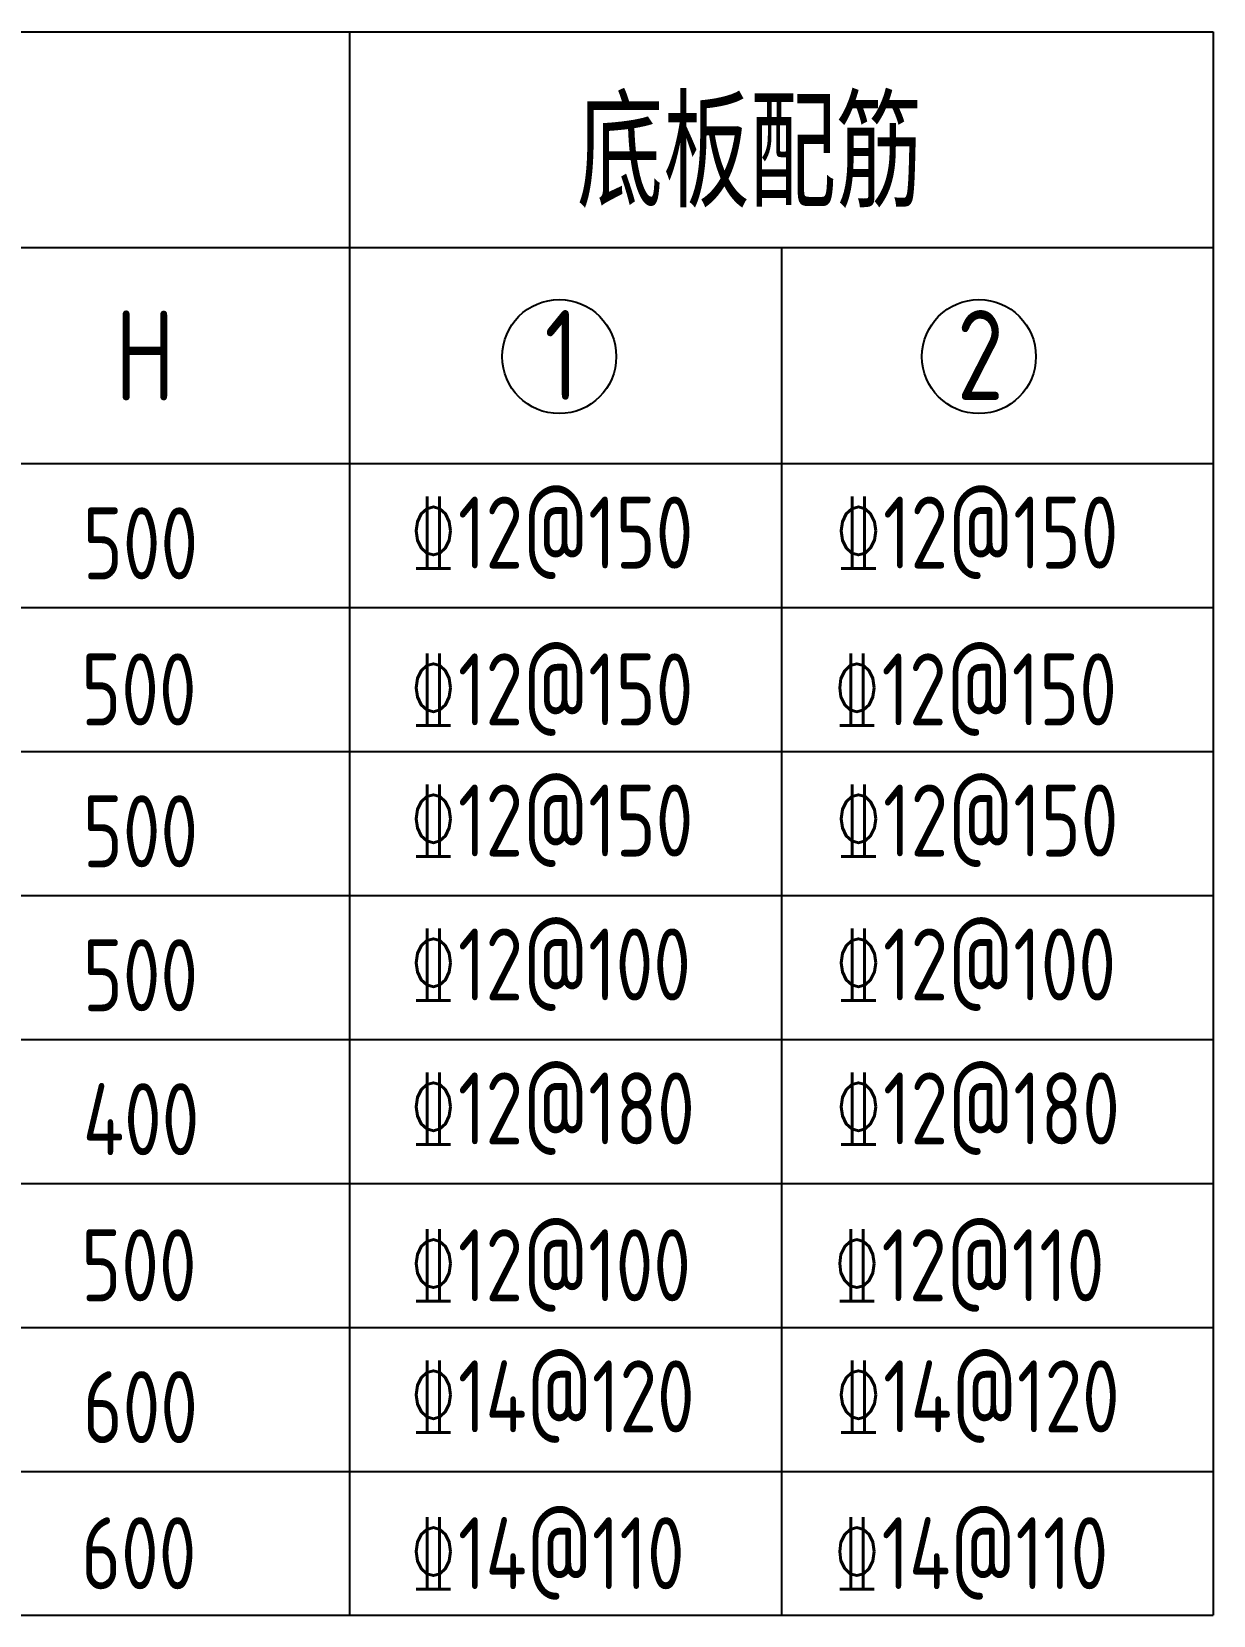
# Model space of a CAD drawing. Extents: x 169490 to 7584583, y -2399407 to 1374371.
# Drawn here: x 1451619 to 1459499, y 803856 to 814416 of the extents above; entities that cross this region are included whole.
import ezdxf

# ---------------------------------------------------------------- set-up
doc = ezdxf.new("R2010")
doc.units = 0
doc.header["$LTSCALE"] = 100
for name, color, linetype in [('LAYER1', 2, 'CONTINUOUS'), ('PUB_DIM', 3, 'CONTINUOUS'), ('TEXT', 7, 'CONTINUOUS')]:
    doc.layers.add(name, color=color, linetype=linetype)
doc.styles.add('TSSD_REIN', font='tssdeng.shx', dxfattribs={"width": 0.7, "bigfont": 'hztxt.shx'})

msp = doc.modelspace()

# ---------------------------------------------------------------- linework, layer by layer
at = {"layer": 'LAYER1'}
for centre in [(1455137.1, 812249.4), (1457936.2, 812249.4)]:
    msp.add_circle(centre, 380.2, dxfattribs=at)
at = {"layer": 'PUB_DIM'}
for p, q in [((1436324, 814416.1), (1459499.3, 814416.1)), ((1453739.3, 814416.1), (1453739.3, 806736.1)), ((1453739.3, 814416.1), (1453739.3, 803856.1)), ((1459499.3, 814416.1), (1459499.3, 803856.1)), ((1438619.3, 812976.1), (1459499.3, 812976.1)), ((1456619.3, 812976.1), (1456619.3, 803856.1)), ((1436324, 811536.1), (1453739.3, 811536.1)), ((1453739.3, 811536.1), (1459499.3, 811536.1)), ((1443659.3, 810576.1), (1453739.3, 810576.1)), ((1453739.3, 810576.1), (1459499.3, 810576.1)), ((1443659.3, 809616.1), (1453739.3, 809616.1)), ((1443659.3, 809616.1), (1453739.3, 809616.1)), ((1443659.3, 809616.1), (1459499.3, 809616.1)), ((1443659.3, 809616.1), (1453739.3, 809616.1)), ((1453739.3, 809616.1), (1459499.3, 809616.1)), ((1453739.3, 809616.1), (1459499.3, 809616.1)), ((1453739.3, 809616.1), (1459499.3, 809616.1)), ((1443659.3, 808656.1), (1453739.3, 808656.1)), ((1453739.3, 808656.1), (1459499.3, 808656.1)), ((1443659.3, 807696.1), (1453739.3, 807696.1)), ((1443659.3, 807696.1), (1453739.3, 807696.1)), ((1443659.3, 807696.1), (1459499.3, 807696.1)), ((1443659.3, 807696.1), (1453739.3, 807696.1)), ((1453739.3, 807696.1), (1459499.3, 807696.1)), ((1453739.3, 807696.1), (1459499.3, 807696.1)), ((1453739.3, 807696.1), (1459499.3, 807696.1)), ((1443659.3, 806736.1), (1453739.3, 806736.1)), ((1443659.3, 806736.1), (1453739.3, 806736.1)), ((1443659.3, 806736.1), (1459499.3, 806736.1)), ((1443659.3, 806736.1), (1453739.3, 806736.1)), ((1453739.3, 806736.1), (1459499.3, 806736.1)), ((1453739.3, 806736.1), (1459499.3, 806736.1)), ((1453739.3, 806736.1), (1459499.3, 806736.1)), ((1443659.3, 805776.1), (1453739.3, 805776.1)), ((1453739.3, 805776.1), (1459499.3, 805776.1)), ((1443659.3, 804816.1), (1453739.3, 804816.1)), ((1443659.3, 804816.1), (1453739.3, 804816.1)), ((1443659.3, 804816.1), (1459499.3, 804816.1)), ((1443659.3, 804816.1), (1453739.3, 804816.1)), ((1453739.3, 804816.1), (1459499.3, 804816.1)), ((1453739.3, 804816.1), (1459499.3, 804816.1)), ((1453739.3, 804816.1), (1459499.3, 804816.1)), ((1436324, 803856.1), (1459499.3, 803856.1)), ((1443659.3, 803856.1), (1453739.3, 803856.1)), ((1453739.3, 803856.1), (1459499.3, 803856.1))]:
    msp.add_line(p, q, dxfattribs=at)

# ---------------------------------------------------------------- texts
at = {"layer": 'TEXT', "style": 'TSSD_REIN', "width": 0.8}
for s, height, p in [('底板配筋 ', 720, (1455254.8, 813244.7)), ('H', 600, (1452175.8, 811957.4)), ('1', 600, (1455038.3, 811959.9)), ('2', 600, (1457789, 811959.9)), ('500', 480, (1451960.2, 810764.3)), ('500', 480, (1451949.9, 809790.2)), ('500', 480, (1451960.2, 808844.3)), ('500', 480, (1451960.2, 807884.3)), ('400', 480, (1451960.2, 806924.3)), ('500', 480, (1451949.9, 805950.2)), ('600', 480, (1451960.2, 805004.3)), ('600', 480, (1451949.9, 804030.2))]:
    msp.add_text(s, height=height, dxfattribs=at).set_placement(p)
at = {"layer": 'TEXT', "color": 2, "style": 'TSSD_REIN', "width": 0.8}
for s, p in [('%%13212@150', (1454133, 810836)), ('%%13212@150', (1456967.8, 810836)), ('%%13212@150', (1454133, 809790.2)), ('%%13212@150', (1456958, 809790.2)), ('%%13212@150', (1454133, 808916)), ('%%13212@150', (1456967.8, 808916)), ('%%13212@100', (1454133, 807956)), ('%%13212@100', (1456967.8, 807956)), ('%%13212@180', (1454133, 806996)), ('%%13212@180', (1456967.8, 806996)), ('%%13212@100', (1454133, 805950.2)), ('%%13212@110', (1456958, 805950.2)), ('%%13214@120', (1454133, 805076)), ('%%13214@120', (1456967.8, 805076)), ('%%13214@110', (1454133, 804030.2)), ('%%13214@110', (1456958, 804030.2))]:
    msp.add_text(s, height=480, dxfattribs=at).set_placement(p)

doc.saveas('drawing.dxf')
